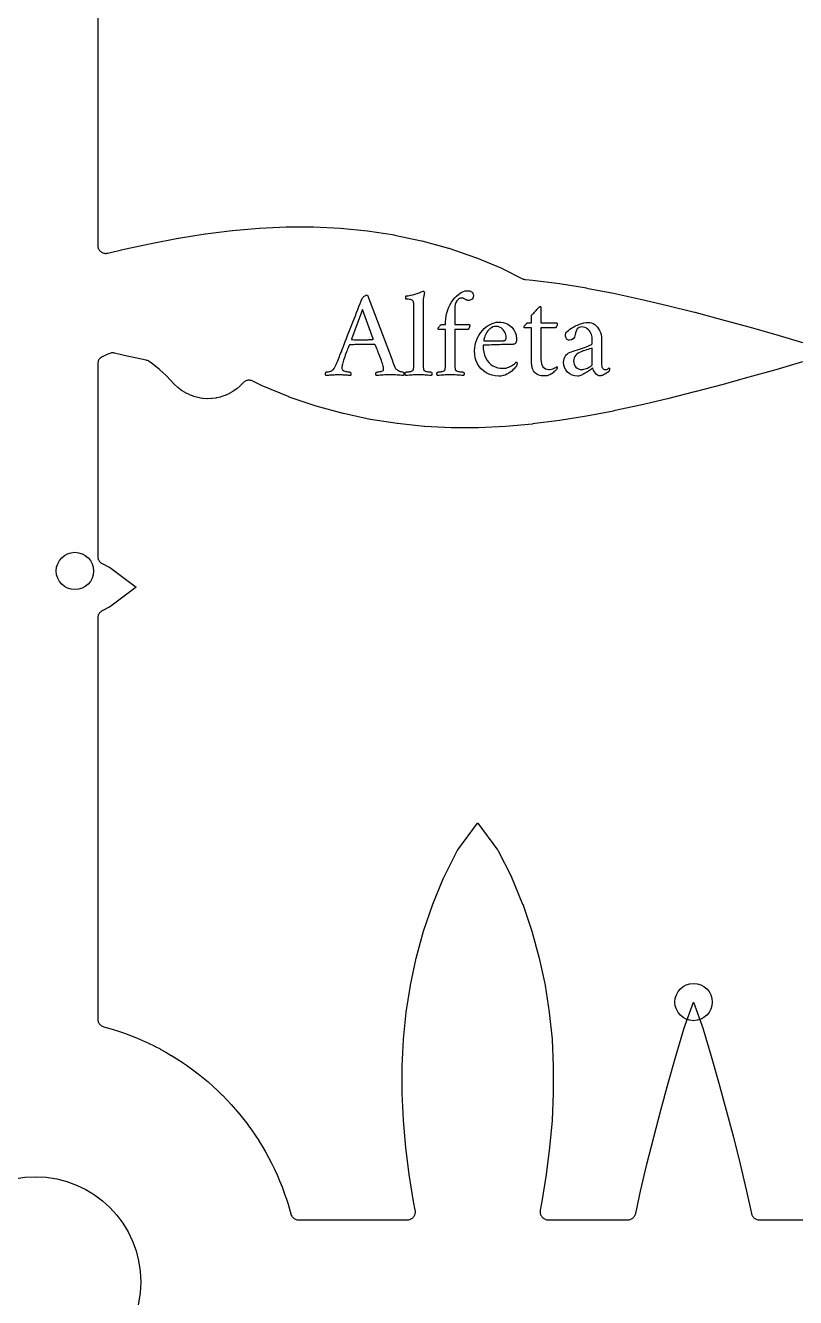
# Model space of a CAD drawing. Header units: millimetres. Extents: x -94 to 94, y -94 to 94.
# Drawn here: x -0.31 to 23.11, y -0.47 to 38.2 of the extents above; entities that cross this region are included whole.
import ezdxf

# ---------------------------------------------------------------- set-up
doc = ezdxf.new("R2010")
doc.units = ezdxf.units.MM
for name, color, linetype in [('CUT_INNER', 6, 'Continuous'), ('ENGRAVE', 7, 'Continuous'), ('TEXT', 5, 'Continuous')]:
    doc.layers.add(name, color=color, linetype=linetype)

msp = doc.modelspace()

# ---------------------------------------------------------------- linework, layer by layer
at = {"layer": 'CUT_INNER'}
for points in [[(1.89, 46.3701), (1.89, 31.5195), (1.8913, 31.4945), (1.895, 31.4698), (1.9012, 31.4455), (1.9098, 31.422), (1.9207, 31.3995), (1.9338, 31.3781), (1.949, 31.3582), (1.9661, 31.3399), (1.9849, 31.3234), (2.0053, 31.3089), (2.0271, 31.2965), (2.0499, 31.2863), (2.0737, 31.2785), (2.0982, 31.2731), (2.123, 31.2701), (2.1481, 31.2697), (2.173, 31.2717), (2.1976, 31.2763), (2.6959, 31.3943), (2.6983, 31.3949), (3.5174, 31.5722), (3.5203, 31.5728), (4.3388, 31.7294), (4.3424, 31.73), (5.1603, 31.8623), (5.1644, 31.8629), (5.9817, 31.9671), (5.9864, 31.9677), (6.8032, 32.0405), (6.8084, 32.0409), (7.6247, 32.0791), (7.6304, 32.0792), (8.4462, 32.0799), (8.4524, 32.0797), (9.2678, 32.0401), (9.2743, 32.0396), (10.0894, 31.9572), (10.0961, 31.9564), (10.911, 31.8291), (10.9179, 31.8278), (11.7327, 31.6534), (11.7397, 31.6517), (12.5544, 31.4276), (12.5615, 31.4254), (13.3759, 31.1482), (13.3834, 31.1454), (14.197, 30.8088), (14.2058, 30.8047), (14.8066, 30.4997), (14.8283, 30.49), (14.8508, 30.4824), (14.874, 30.4769), (14.8976, 30.4737), (15.1052, 30.4551), (15.1099, 30.4546), (15.9272, 30.3503), (15.9313, 30.3497), (16.7492, 30.2175), (16.7528, 30.2169), (17.5713, 30.0602), (17.5742, 30.0596), (18.3933, 29.8824), (18.3957, 29.8818), (19.2153, 29.6876), (19.2171, 29.6872), (20.0373, 29.4797), (20.0386, 29.4793), (20.8587, 29.2619), (21.6806, 29.0367), (22.5025, 28.8053), (22.5038, 28.805), (23.3213, 28.5654)], [(23.3213, 27.9727), (22.5038, 27.7332), (22.5025, 27.7328), (21.6823, 27.5019), (20.8607, 27.2768), (20.0386, 27.0589), (20.0373, 27.0585), (19.2171, 26.851), (19.2153, 26.8505), (18.3957, 26.6563), (18.3933, 26.6558), (17.5742, 26.4785), (17.5713, 26.4779), (16.7528, 26.3213), (16.7492, 26.3207), (15.9313, 26.1884), (15.9272, 26.1878), (15.1099, 26.0835), (15.1052, 26.083), (14.2884, 26.0102), (14.2831, 26.0098), (13.4669, 25.9716), (13.4612, 25.9714), (12.6454, 25.9708), (12.6392, 25.971), (11.8238, 26.0106), (11.8173, 26.0111), (11.0022, 26.0934), (10.9955, 26.0943), (10.1805, 26.2216), (10.1737, 26.2229), (9.3589, 26.3973), (9.3519, 26.399), (8.5372, 26.6231), (8.5301, 26.6252), (7.7157, 26.9024), (7.7082, 26.9053), (6.8946, 27.2419), (6.8858, 27.2459), (6.6077, 27.3871), (6.5852, 27.3972), (6.5619, 27.4049), (6.5378, 27.4104), (6.5134, 27.4135), (6.4888, 27.4141), (6.4642, 27.4123), (6.4399, 27.4081), (6.4162, 27.4016), (6.3932, 27.3927), (6.3712, 27.3816), (6.3504, 27.3684), (6.331, 27.3532), (6.3132, 27.3362), (6.2302, 27.2487), (6.2213, 27.2403), (6.1255, 27.1572), (6.1158, 27.1497), (6.0123, 27.0765), (6.0019, 27.0699), (5.8917, 27.0072), (5.8807, 27.0016), (5.7649, 26.95), (5.7534, 26.9456), (5.6331, 26.9056), (5.6213, 26.9023), (5.4976, 26.8743), (5.4855, 26.8721), (5.3597, 26.8564), (5.3474, 26.8555), (5.2206, 26.8521), (5.2084, 26.8524), (5.0819, 26.8615), (5.0697, 26.863), (4.9447, 26.8844), (4.9327, 26.8871), (4.8104, 26.9207), (4.7988, 26.9245), (4.6804, 26.9699), (4.6691, 26.9749), (4.5558, 27.0317), (4.5451, 27.0377), (4.4378, 27.1054), (4.4278, 27.1124), (4.3276, 27.1902), (4.3183, 27.1982), (4.2241, 27.2876), (4.2197, 27.292), (3.9796, 27.5432), (3.9692, 27.5535), (3.7693, 27.7394), (3.7568, 27.7503), (3.5713, 27.9013), (3.5566, 27.9124), (3.4519, 27.9854), (3.4309, 27.9986), (3.4088, 28.0096), (3.3856, 28.0183), (3.3617, 28.0247), (2.6983, 28.1683), (2.6959, 28.1689), (2.4024, 28.2384), (2.3791, 28.2428), (2.3555, 28.2449), (2.3319, 28.2448), (2.3083, 28.2425), (2.2851, 28.2379), (2.2624, 28.2312), (2.2022, 28.2102), (2.1792, 28.2008), (2.0475, 28.1396), (2.0273, 28.1291), (2.0144, 28.1215), (1.9944, 28.1087), (1.9758, 28.094), (1.9587, 28.0775), (1.9432, 28.0596), (1.9295, 28.0402), (1.9176, 28.0197), (1.9078, 27.9981), (1.9001, 27.9757), (1.8945, 27.9526), (1.8911, 27.9291), (1.89, 27.9054), (1.89, 22.0637), (1.8913, 22.0387), (1.895, 22.014), (1.9012, 21.9898), (1.9098, 21.9663), (1.9207, 21.9437), (1.9338, 21.9224), (1.9489, 21.9025), (1.966, 21.8842), (1.9848, 21.8677), (2.0051, 21.8532), (2.0268, 21.8408), (2.238, 21.7336), (2.2426, 21.731), (2.2469, 21.7281), (3.0595, 21.1267), (3.0639, 21.123), (3.0595, 21.1194), (2.2469, 20.5179), (2.2426, 20.515), (2.238, 20.5124), (2.0268, 20.4052), (2.0051, 20.3928), (1.9848, 20.3783), (1.966, 20.3618), (1.9489, 20.3435), (1.9338, 20.3236), (1.9207, 20.3023), (1.9098, 20.2798), (1.9012, 20.2563), (1.895, 20.232), (1.8913, 20.2073), (1.89, 20.1823), (1.89, 8.0007), (1.8913, 7.9755), (1.8951, 7.9505), (1.9014, 7.9261), (1.9101, 7.9024), (1.9212, 7.8797), (1.9345, 7.8583), (1.9499, 7.8383), (1.9673, 7.82), (1.9864, 7.8035), (2.007, 7.789), (2.0291, 7.7766), (2.0522, 7.7666), (2.0763, 7.7589), (2.1409, 7.7419), (2.1438, 7.7411), (2.3302, 7.6871), (2.3332, 7.6862), (2.5182, 7.6275), (2.5211, 7.6266), (2.7046, 7.5635), (2.7075, 7.5624), (2.8894, 7.4948), (2.8923, 7.4937), (3.0725, 7.4216), (3.0753, 7.4205), (3.2537, 7.344), (3.2565, 7.3428), (3.4329, 7.2619), (3.4357, 7.2606), (3.6101, 7.1755), (3.6129, 7.1741), (3.7851, 7.0847), (3.7878, 7.0833), (3.9579, 6.9897), (3.9605, 6.9882), (4.1282, 6.8905), (4.1308, 6.8889), (4.2961, 6.7871), (4.2987, 6.7854), (4.4613, 6.6796), (4.4639, 6.6779), (4.6239, 6.5681), (4.6264, 6.5664), (4.7837, 6.4527), (4.7862, 6.4508), (4.9406, 6.3333), (4.943, 6.3314), (5.0946, 6.2102), (5.0969, 6.2082), (5.2454, 6.0833), (5.2478, 6.0813), (5.3931, 5.9527), (5.3954, 5.9506), (5.5376, 5.8186), (5.5398, 5.8164), (5.6787, 5.6809), (5.6809, 5.6787), (5.8164, 5.5398), (5.8186, 5.5376), (5.9506, 5.3954), (5.9527, 5.3931), (6.0813, 5.2478), (6.0833, 5.2454), (6.2082, 5.0969), (6.2102, 5.0946), (6.3314, 4.943), (6.3333, 4.9406), (6.4508, 4.7862), (6.4527, 4.7837), (6.5664, 4.6264), (6.5681, 4.6239), (6.6779, 4.4639), (6.6796, 4.4613), (6.7854, 4.2987), (6.7871, 4.2961), (6.8889, 4.1308), (6.8905, 4.1282), (6.9882, 3.9605), (6.9897, 3.9579), (7.0833, 3.7878), (7.0847, 3.7851), (7.1741, 3.6129), (7.1755, 3.6101), (7.2606, 3.4357), (7.2619, 3.4329), (7.3428, 3.2565), (7.344, 3.2537), (7.4205, 3.0753), (7.4216, 3.0725), (7.4937, 2.8923), (7.4948, 2.8894), (7.5624, 2.7075), (7.5635, 2.7046), (7.6266, 2.5211), (7.6275, 2.5182), (7.6862, 2.3332), (7.6871, 2.3302), (7.7411, 2.1438), (7.7419, 2.1409), (7.7589, 2.0763), (7.7666, 2.0522), (7.7766, 2.0291), (7.789, 2.007), (7.8035, 1.9864), (7.82, 1.9673), (7.8383, 1.9499), (7.8583, 1.9345), (7.8797, 1.9212), (7.9024, 1.9101), (7.9261, 1.9014), (7.9505, 1.8951), (7.9755, 1.8913), (8.0007, 1.89), (11.2999, 1.89), (11.3243, 1.8912), (11.3485, 1.8948), (11.3722, 1.9007), (11.3952, 1.9089), (11.4173, 1.9193), (11.4383, 1.9318), (11.4579, 1.9463), (11.4761, 1.9627), (11.4926, 1.9807), (11.5072, 2.0003), (11.5198, 2.0212), (11.5304, 2.0432), (11.5387, 2.0662), (11.5448, 2.0898), (11.5485, 2.114), (11.5499, 2.1384), (11.5488, 2.1628), (11.5454, 2.187), (11.4958, 2.4465), (11.4951, 2.45), (11.3629, 3.2679), (11.3623, 3.272), (11.258, 4.0894), (11.2575, 4.0941), (11.1846, 4.9108), (11.1843, 4.9161), (11.1461, 5.7323), (11.1459, 5.7381), (11.1453, 6.5538), (11.1454, 6.56), (11.1851, 7.3754), (11.1856, 7.3819), (11.2679, 8.197), (11.2688, 8.2038), (11.3961, 9.0187), (11.3973, 9.0256), (11.5718, 9.8404), (11.5735, 9.8474), (11.7975, 10.662), (11.7997, 10.6692), (12.0769, 11.4836), (12.0797, 11.4911), (12.4164, 12.3046), (12.4204, 12.3134), (12.833, 13.1262), (12.8355, 13.1307), (12.8385, 13.1351), (13.4399, 13.9476), (13.4436, 13.9521), (13.4472, 13.9476), (14.0487, 13.1351), (14.0516, 13.1307), (14.0541, 13.1262), (14.4667, 12.3134), (14.4707, 12.3046), (14.8074, 11.4911), (14.8102, 11.4836), (15.0874, 10.6692), (15.0896, 10.662), (15.3136, 9.8474), (15.3154, 9.8404), (15.4898, 9.0256), (15.4911, 9.0187), (15.6183, 8.2038), (15.6192, 8.197), (15.7016, 7.3819), (15.702, 7.3754), (15.7417, 6.56), (15.7418, 6.5538), (15.7412, 5.7381), (15.7411, 5.7323), (15.7028, 4.9161), (15.7025, 4.9108), (15.6296, 4.0941), (15.6291, 4.0894), (15.5248, 3.272), (15.5242, 3.2679), (15.392, 2.45), (15.3913, 2.4465), (15.3417, 2.187), (15.3383, 2.1628), (15.3372, 2.1384), (15.3386, 2.114), (15.3423, 2.0898), (15.3484, 2.0662), (15.3567, 2.0432), (15.3673, 2.0212), (15.3799, 2.0003), (15.3946, 1.9807), (15.411, 1.9627), (15.4292, 1.9463), (15.4488, 1.9318), (15.4698, 1.9193), (15.4919, 1.9089), (15.5149, 1.9007), (15.5387, 1.8948), (15.5628, 1.8912), (15.5872, 1.89), (18.0012, 1.89), (18.0254, 1.8912), (18.0494, 1.8947), (18.0729, 1.9005), (18.0958, 1.9086), (18.1177, 1.9188), (18.1386, 1.9311), (18.1582, 1.9454), (18.1763, 1.9615), (18.1927, 1.9793), (18.2074, 1.9986), (18.2201, 2.0193), (18.2308, 2.041), (18.2393, 2.0637), (18.2455, 2.0871), (18.3909, 2.7587), (18.3914, 2.7611), (18.5856, 3.5807), (18.5861, 3.5825), (18.7936, 4.4027), (18.7939, 4.404), (19.0113, 5.2241), (19.2365, 6.046), (19.4679, 6.8679), (19.4683, 6.8692), (19.7078, 7.6867), (19.7101, 7.6938), (20.002, 8.506), (20.0042, 8.5112), (20.0063, 8.506), (20.2982, 7.6938), (20.3005, 7.6867), (20.54, 6.8692), (20.5404, 6.8679), (20.7713, 6.0477), (20.9964, 5.2261), (21.2144, 4.404), (21.2147, 4.4027), (21.4223, 3.5825), (21.4227, 3.5807), (21.6169, 2.7611), (21.6174, 2.7587), (21.7628, 2.0871), (21.7691, 2.0637), (21.7776, 2.041), (21.7882, 2.0193), (21.8009, 1.9986), (21.8156, 1.9793), (21.8321, 1.9615), (21.8502, 1.9454), (21.8697, 1.9311), (21.8906, 1.9188), (21.9126, 1.9086), (21.9354, 1.9005), (21.9589, 1.8947), (21.9829, 1.8912), (22.0071, 1.89), (34.5572, 1.89)]]:
    msp.add_lwpolyline(points, dxfattribs=at)
msp.add_circle((0, 0), 3.2, dxfattribs=at)
at = {"layer": 'ENGRAVE'}
for centre, radius in [((0, 27.004), 62.3363), ((1.1972, 21.6154), 0.567), ((20.0042, 8.512), 0.567)]:
    msp.add_circle(centre, radius, dxfattribs=at)
at = {"layer": 'TEXT'}
for points in [[(9.2204, 28.0808), (9.2226, 28.0866), (9.2293, 28.1039), (9.2405, 28.1327), (9.2561, 28.1731), (9.2755, 28.2233), (9.298, 28.2818), (9.3235, 28.3485), (9.3521, 28.4234), (9.3833, 28.5047), (9.4166, 28.5905), (9.452, 28.6807), (9.4895, 28.7754), (9.5282, 28.8731), (9.5672, 28.9721), (9.6064, 29.0726), (9.6458, 29.1745), (9.685, 29.276), (9.7234, 29.3754), (9.7612, 29.4727), (9.7982, 29.5679), (9.8339, 29.6592), (9.8674, 29.7449), (9.8988, 29.8249), (9.9281, 29.8992), (9.9379, 29.9147), (9.9521, 29.9312), (9.9708, 29.9486), (9.994, 29.967), (10.0179, 29.9835), (10.0387, 29.9952), (10.0565, 30.0023), (10.0712, 30.0046), (10.0746, 30.0045), (10.0773, 30.0042), (10.0793, 30.0036), (10.0806, 30.0028), (10.0819, 30.0017), (10.0839, 30.0004), (10.0866, 29.9989), (10.09, 29.9971), (10.8392, 28.0319), (10.8761, 27.935), (10.9041, 27.8625), (10.9232, 27.8145), (10.9333, 27.791), (10.945, 27.771), (10.9611, 27.7524), (10.9817, 27.7352), (11.0067, 27.7194), (11.034, 27.7054), (11.0613, 27.6935), (11.0886, 27.6838), (11.1159, 27.6761), (11.1407, 27.6704), (11.1606, 27.6662), (11.1756, 27.6638), (11.1856, 27.663), (11.1919, 27.6522), (11.1959, 27.639), (11.1976, 27.6231), (11.1969, 27.6046), (11.195, 27.5868), (11.1931, 27.5731), (11.1912, 27.5633), (11.1893, 27.5575), (11.1361, 27.5612), (11.0858, 27.5646), (11.0383, 27.5678), (10.9936, 27.5707), (10.9481, 27.5732), (10.8985, 27.575), (10.8446, 27.576), (10.7865, 27.5764), (10.7252, 27.576), (10.6693, 27.575), (10.6188, 27.5732), (10.5738, 27.5707), (10.5287, 27.5678), (10.4783, 27.5646), (10.4224, 27.5612), (10.3611, 27.5575), (10.3546, 27.5665), (10.3503, 27.5782), (10.348, 27.5928), (10.3479, 27.6102), (10.3497, 27.6277), (10.3531, 27.6422), (10.3581, 27.654), (10.3648, 27.663), (10.3841, 27.6638), (10.4081, 27.6662), (10.4368, 27.6704), (10.4703, 27.6761), (10.5032, 27.6833), (10.5305, 27.6917), (10.5521, 27.7012), (10.5681, 27.7119), (10.5747, 27.7208), (10.5794, 27.7326), (10.5823, 27.7472), (10.5832, 27.7646), (10.5817, 27.7845), (10.5771, 27.8103), (10.5694, 27.8419), (10.5587, 27.8794), (10.5457, 27.9212), (10.531, 27.9655), (10.5146, 28.0125), (10.4966, 28.062), (10.4778, 28.1125), (10.459, 28.1623), (10.4401, 28.2113), (10.4213, 28.2597), (10.4033, 28.3056), (10.387, 28.3472), (10.3723, 28.3846), (10.3592, 28.4178), (10.3485, 28.445), (10.3408, 28.4644), (10.3363, 28.476), (10.3347, 28.4799), (10.3343, 28.4804), (10.3328, 28.4818), (10.3305, 28.4841), (10.3272, 28.4874), (10.3234, 28.4907), (10.3197, 28.4931), (10.3159, 28.4945), (10.3121, 28.495), (10.2823, 28.4966), (10.2491, 28.4978), (10.2126, 28.4985), (10.1728, 28.4987), (10.1321, 28.4987), (10.0928, 28.4987), (10.055, 28.4987), (10.0185, 28.4987), (10.0091, 28.4987), (9.9997, 28.4987), (9.9903, 28.4987), (9.9808, 28.4987), (9.9717, 28.4987), (9.963, 28.4987), (9.9547, 28.4987), (9.947, 28.4987), (9.8926, 28.4986), (9.8425, 28.4983), (9.7966, 28.4977), (9.755, 28.4968), (9.7126, 28.4956), (9.6646, 28.4936), (9.611, 28.4908), (9.5517, 28.4874), (9.5495, 28.4871), (9.547, 28.486), (9.5439, 28.4843), (9.5404, 28.4818), (9.5371, 28.4793), (9.5347, 28.4776), (9.5333, 28.4765), (9.5328, 28.4761), (9.5311, 28.4714), (9.5258, 28.4573), (9.5169, 28.4338), (9.5046, 28.4008), (9.4898, 28.3614), (9.4735, 28.3185), (9.4559, 28.272), (9.4368, 28.222), (9.4177, 28.1711), (9.3997, 28.1218), (9.3828, 28.0741), (9.3672, 28.0281), (9.3518, 27.983), (9.3394, 27.9415), (9.3301, 27.9039), (9.3239, 27.87), (9.3198, 27.8397), (9.3168, 27.8126), (9.3151, 27.7888), (9.3145, 27.7684), (9.3181, 27.7487), (9.3291, 27.7312), (9.3473, 27.7158), (9.3728, 27.7025), (9.4022, 27.6913), (9.4321, 27.6822), (9.4625, 27.6753), (9.4933, 27.6705), (9.5214, 27.6672), (9.5437, 27.6648), (9.56, 27.6634), (9.5705, 27.663), (9.574, 27.6572), (9.5771, 27.6474), (9.5797, 27.6337), (9.5818, 27.6159), (9.583, 27.5974), (9.5827, 27.5815), (9.5811, 27.5682), (9.578, 27.5575), (9.5435, 27.5594), (9.5117, 27.5613), (9.4824, 27.5632), (9.4557, 27.5651), (9.4302, 27.567), (9.4048, 27.5688), (9.3794, 27.5707), (9.354, 27.5726), (9.3266, 27.5742), (9.2952, 27.5754), (9.2598, 27.5761), (9.2204, 27.5764), (9.1806, 27.5761), (9.1441, 27.5754), (9.1109, 27.5742), (9.0811, 27.5726), (9.0528, 27.5707), (9.0246, 27.5688), (8.9964, 27.567), (8.9681, 27.5651), (8.938, 27.5632), (8.9041, 27.5613), (8.8665, 27.5594), (8.8251, 27.5575), (8.8218, 27.5633), (8.8194, 27.5731), (8.818, 27.5868), (8.8175, 27.6046), (8.818, 27.6231), (8.8194, 27.639), (8.8218, 27.6522), (8.8251, 27.663), (8.8449, 27.664), (8.8707, 27.6672), (8.9024, 27.6725), (8.9399, 27.6799), (8.9769, 27.6897), (9.0072, 27.702), (9.0306, 27.717), (9.0472, 27.7345), (9.0744, 27.7713), (9.0994, 27.8103), (9.1224, 27.8513), (9.1432, 27.8945), (9.1628, 27.9393), (9.1822, 27.9853), (9.2014, 28.0325), (9.2204, 28.0808)], [(11.5018, 29.6206), (11.5017, 29.6424), (11.5013, 29.6663), (11.5007, 29.6923), (11.4999, 29.7204), (11.4982, 29.748), (11.4947, 29.7726), (11.4897, 29.7942), (11.483, 29.8126), (11.4723, 29.8315), (11.4552, 29.8465), (11.4318, 29.8578), (11.402, 29.8653), (11.3685, 29.8703), (11.3338, 29.8738), (11.2979, 29.8759), (11.2609, 29.8766), (11.2591, 29.8796), (11.2576, 29.8884), (11.2563, 29.9031), (11.2552, 29.9237), (11.2551, 29.9445), (11.2566, 29.9599), (11.2598, 29.9699), (11.2646, 29.9745), (11.3338, 29.9836), (11.402, 29.9957), (11.4693, 30.0109), (11.5357, 30.0291), (11.6006, 30.0497), (11.6637, 30.0719), (11.7249, 30.0958), (11.7842, 30.1213), (11.7916, 30.12), (11.7987, 30.1162), (11.8057, 30.1097), (11.8124, 30.1006), (11.8182, 30.0904), (11.8223, 30.0804), (11.8247, 30.0706), (11.8256, 30.0611), (11.8243, 30.0559), (11.8204, 30.0404), (11.8139, 30.0145), (11.8049, 29.9783), (11.7958, 29.9324), (11.7893, 29.8776), (11.7855, 29.8138), (11.7842, 29.7411), (11.7842, 27.9943), (11.7843, 27.9535), (11.7846, 27.9143), (11.7852, 27.8764), (11.786, 27.8399), (11.7878, 27.8058), (11.7912, 27.775), (11.7963, 27.7474), (11.803, 27.7232), (11.8092, 27.714), (11.8204, 27.7053), (11.8365, 27.6971), (11.8576, 27.6893), (11.8816, 27.6824), (11.9065, 27.6766), (11.9324, 27.672), (11.9592, 27.6686), (11.9845, 27.6661), (12.0058, 27.6644), (12.0231, 27.6633), (12.0364, 27.663), (12.0415, 27.654), (12.0453, 27.6422), (12.048, 27.6277), (12.0496, 27.6102), (12.0495, 27.5928), (12.0472, 27.5782), (12.0429, 27.5665), (12.0364, 27.5575), (11.9816, 27.5612), (11.93, 27.5646), (11.8818, 27.5678), (11.8369, 27.5707), (11.7922, 27.5732), (11.7446, 27.575), (11.6943, 27.576), (11.6411, 27.5764), (11.5897, 27.576), (11.5409, 27.575), (11.4946, 27.5732), (11.451, 27.5707), (11.4069, 27.5678), (11.3592, 27.5646), (11.308, 27.5612), (11.2533, 27.5575), (11.2469, 27.5665), (11.2425, 27.5782), (11.2403, 27.5928), (11.2402, 27.6102), (11.2417, 27.6277), (11.2444, 27.6422), (11.2483, 27.654), (11.2533, 27.663), (11.2665, 27.6633), (11.2834, 27.6644), (11.3042, 27.6661), (11.3286, 27.6686), (11.3547, 27.672), (11.3804, 27.6766), (11.4056, 27.6824), (11.4303, 27.6893), (11.4519, 27.6971), (11.4679, 27.7053), (11.4783, 27.714), (11.483, 27.7232), (11.4897, 27.7474), (11.4947, 27.775), (11.4982, 27.8058), (11.4999, 27.8399), (11.5007, 27.8764), (11.5013, 27.9143), (11.5017, 27.9535), (11.5018, 27.9943)], [(13.1018, 30.1326), (13.1396, 30.1322), (13.1701, 30.1308), (13.1932, 30.1284), (13.2091, 30.1251), (13.2224, 30.1199), (13.2378, 30.1119), (13.2554, 30.1011), (13.275, 30.0875), (13.2808, 30.0806), (13.2868, 30.0715), (13.293, 30.0599), (13.2995, 30.046), (13.3052, 30.031), (13.3094, 30.0159), (13.3118, 30.0009), (13.3126, 29.9858), (13.3092, 29.9415), (13.299, 29.9063), (13.2819, 29.8803), (13.2581, 29.8635), (13.2318, 29.8527), (13.2077, 29.8451), (13.1857, 29.8405), (13.1658, 29.839), (13.1526, 29.8397), (13.1395, 29.8418), (13.1263, 29.8453), (13.1131, 29.8503), (13.0997, 29.8562), (13.0858, 29.8625), (13.0715, 29.8693), (13.0566, 29.8766), (13.0423, 29.8853), (13.0294, 29.8926), (13.0178, 29.8985), (13.0077, 29.903), (12.9971, 29.9063), (12.9842, 29.9086), (12.9689, 29.91), (12.9512, 29.9105), (12.9111, 29.9051), (12.8736, 29.8889), (12.8386, 29.8618), (12.8063, 29.8239), (12.7793, 29.7752), (12.7606, 29.7157), (12.7502, 29.6453), (12.7479, 29.5642), (12.7479, 29.1086), (13.1846, 29.1086), (13.1912, 29.1067), (13.1959, 29.1011), (13.1988, 29.0917), (13.1997, 29.0785), (13.1997, 29.075), (13.1997, 29.0719), (13.1997, 29.0693), (13.1997, 29.0672), (13.1966, 29.0378), (13.1875, 29.0098), (13.1722, 28.9832), (13.1508, 28.958), (12.7479, 28.958), (12.7479, 27.9943), (12.7481, 27.9535), (12.7484, 27.9143), (12.749, 27.8764), (12.7498, 27.8399), (12.7516, 27.8058), (12.755, 27.775), (12.7601, 27.7474), (12.7668, 27.7232), (12.7732, 27.714), (12.7851, 27.7053), (12.8024, 27.6971), (12.8251, 27.6893), (12.851, 27.6824), (12.8778, 27.6766), (12.9056, 27.672), (12.9343, 27.6686), (12.9612, 27.6661), (12.9837, 27.6644), (13.0017, 27.6633), (13.0152, 27.663), (13.0203, 27.654), (13.0242, 27.6422), (13.0269, 27.6277), (13.0284, 27.6102), (13.0283, 27.5928), (13.0261, 27.5782), (13.0217, 27.5665), (13.0152, 27.5575), (12.9599, 27.5612), (12.907, 27.5646), (12.8564, 27.5678), (12.8082, 27.5707), (12.7602, 27.5732), (12.7103, 27.575), (12.6585, 27.576), (12.6049, 27.5764), (12.5535, 27.576), (12.5046, 27.575), (12.4584, 27.5732), (12.4148, 27.5707), (12.3706, 27.5678), (12.323, 27.5646), (12.2718, 27.5612), (12.2171, 27.5575), (12.2106, 27.5665), (12.2063, 27.5782), (12.204, 27.5928), (12.2039, 27.6102), (12.2055, 27.6277), (12.2082, 27.6422), (12.212, 27.654), (12.2171, 27.663), (12.2303, 27.6633), (12.2472, 27.6644), (12.2679, 27.6661), (12.2924, 27.6686), (12.3185, 27.672), (12.3442, 27.6766), (12.3693, 27.6824), (12.394, 27.6893), (12.4157, 27.6971), (12.4317, 27.7053), (12.442, 27.714), (12.4468, 27.7232), (12.4535, 27.7474), (12.4585, 27.775), (12.4619, 27.8058), (12.4637, 27.8399), (12.4645, 27.8764), (12.4651, 27.9143), (12.4655, 27.9535), (12.4656, 27.9943), (12.4656, 28.958), (12.251, 28.958), (12.2475, 28.9589), (12.2444, 28.9613), (12.2418, 28.9654), (12.2397, 28.9712), (12.238, 28.9774), (12.2369, 28.983), (12.2362, 28.9878), (12.2359, 28.9919), (12.2373, 28.997), (12.2416, 29.0046), (12.2486, 29.0149), (12.2585, 29.0277), (12.2699, 29.0417), (12.2816, 29.0554), (12.2935, 29.069), (12.3056, 29.0823), (12.3163, 29.0938), (12.3239, 29.102), (12.3285, 29.107), (12.33, 29.1086), (12.4656, 29.1086), (12.4656, 29.1802), (12.4697, 29.2783), (12.482, 29.3731), (12.5026, 29.4646), (12.5315, 29.5529), (12.5666, 29.6367), (12.6063, 29.7152), (12.6504, 29.7883), (12.699, 29.8559), (12.7503, 29.9173), (12.8025, 29.9717), (12.8557, 30.019), (12.9098, 30.0592), (12.9628, 30.0913), (13.0124, 30.1143), (13.0588, 30.128), (13.1018, 30.1326)], [(9.9394, 29.5604), (9.6044, 28.6644), (9.6045, 28.6639), (9.6048, 28.6625), (9.6054, 28.6601), (9.6062, 28.6569), (9.6073, 28.6536), (9.6086, 28.6512), (9.6101, 28.6498), (9.6119, 28.6493), (9.6494, 28.6476), (9.6905, 28.646), (9.7351, 28.6447), (9.7832, 28.6437), (9.8306, 28.6429), (9.8731, 28.6423), (9.9106, 28.6419), (9.9432, 28.6418), (9.9854, 28.642), (10.0255, 28.6427), (10.0635, 28.6439), (10.0994, 28.6456), (10.1351, 28.6474), (10.1724, 28.6493), (10.2113, 28.6512), (10.2519, 28.6531), (10.2553, 28.6537), (10.258, 28.6554), (10.26, 28.6584), (10.2613, 28.6625), (10.2621, 28.6666), (10.2627, 28.6696), (10.2631, 28.6713), (10.2632, 28.6719)], [(15.3644, 29.1576), (15.8388, 29.1576), (15.847, 29.155), (15.8529, 29.1472), (15.8564, 29.1343), (15.8576, 29.1162), (15.8543, 29.0882), (15.8444, 29.0606), (15.828, 29.0336), (15.8049, 29.007), (15.3644, 29.007), (15.3644, 28.0432), (15.3797, 27.9114), (15.4256, 27.8173), (15.5021, 27.7608), (15.6092, 27.742), (15.6496, 27.7441), (15.6882, 27.7505), (15.7249, 27.7611), (15.7597, 27.7759), (15.7906, 27.7917), (15.8153, 27.8051), (15.8339, 27.8161), (15.8463, 27.8248), (15.8513, 27.822), (15.8548, 27.8173), (15.8569, 27.8107), (15.8576, 27.8023), (15.8567, 27.7832), (15.8539, 27.7674), (15.8492, 27.755), (15.8426, 27.7458), (15.8276, 27.7295), (15.8092, 27.711), (15.7872, 27.69), (15.7616, 27.6667), (15.733, 27.643), (15.7019, 27.6206), (15.6681, 27.5997), (15.6317, 27.5801), (15.5932, 27.5637), (15.5527, 27.5519), (15.5103, 27.5448), (15.4661, 27.5425), (15.4194, 27.5446), (15.3734, 27.551), (15.3281, 27.5615), (15.2835, 27.5764), (15.2413, 27.5966), (15.203, 27.6234), (15.1688, 27.6568), (15.1386, 27.6968), (15.1139, 27.7446), (15.0962, 27.8013), (15.0856, 27.867), (15.0821, 27.9415), (15.0821, 29.007), (14.8675, 29.007), (14.864, 29.0078), (14.8609, 29.0103), (14.8583, 29.0144), (14.8562, 29.0201), (14.8546, 29.0264), (14.8534, 29.0319), (14.8527, 29.0367), (14.8524, 29.0409), (14.8538, 29.0459), (14.8581, 29.0536), (14.8651, 29.0638), (14.875, 29.0766), (14.8864, 29.0906), (14.8981, 29.1044), (14.91, 29.1179), (14.9221, 29.1312), (14.9328, 29.1427), (14.9404, 29.151), (14.945, 29.1559), (14.9466, 29.1576), (15.0821, 29.1576), (15.0821, 29.3872), (15.1017, 29.4087), (15.123, 29.4319), (15.146, 29.4567), (15.1706, 29.4832), (15.1954, 29.51), (15.219, 29.5359), (15.2415, 29.5609), (15.2628, 29.5849), (15.2811, 29.6057), (15.2948, 29.6211), (15.3037, 29.6311), (15.308, 29.6357), (15.3159, 29.6423), (15.3244, 29.647), (15.3337, 29.6498), (15.3437, 29.6507), (15.3528, 29.65), (15.3593, 29.6479), (15.3631, 29.6444), (15.3644, 29.6395)], [(13.6063, 28.4799), (13.6098, 28.3679), (13.6242, 28.2653), (13.6494, 28.1721), (13.6854, 28.0884), (13.7303, 28.0144), (13.7823, 27.9505), (13.8414, 27.8967), (13.9075, 27.8531), (13.9785, 27.8193), (14.0524, 27.7952), (14.1291, 27.7807), (14.2087, 27.7759), (14.2583, 27.7781), (14.3056, 27.7848), (14.3505, 27.796), (14.3931, 27.8117), (14.4329, 27.8303), (14.4694, 27.8503), (14.5025, 27.8717), (14.5324, 27.8945), (14.5585, 27.9167), (14.5804, 27.9364), (14.5981, 27.9534), (14.6115, 27.9679), (14.614, 27.9671), (14.6176, 27.9646), (14.6224, 27.9605), (14.6284, 27.9547), (14.6342, 27.9475), (14.6383, 27.9392), (14.6408, 27.9297), (14.6416, 27.919), (14.6402, 27.9034), (14.636, 27.887), (14.6289, 27.8695), (14.619, 27.8512), (14.5997, 27.8235), (14.5757, 27.7933), (14.547, 27.7605), (14.5136, 27.7251), (14.4755, 27.6894), (14.4327, 27.6559), (14.3851, 27.6245), (14.3329, 27.5952), (14.2762, 27.5705), (14.2153, 27.5528), (14.1501, 27.5422), (14.0807, 27.5387), (13.9764, 27.5451), (13.8783, 27.5641), (13.7863, 27.5959), (13.7004, 27.6404), (13.6221, 27.6957), (13.5527, 27.7599), (13.4922, 27.8331), (13.4407, 27.9152), (13.3995, 28.0044), (13.3701, 28.0987), (13.3524, 28.1983), (13.3465, 28.303), (13.3507, 28.3937), (13.363, 28.4813), (13.3836, 28.5659), (13.4124, 28.6474), (13.4479, 28.7249), (13.4887, 28.7971), (13.5345, 28.8641), (13.5856, 28.926), (13.6405, 28.9821), (13.6981, 29.0319), (13.7582, 29.0753), (13.8209, 29.1124), (13.8844, 29.142), (13.947, 29.1632), (14.0087, 29.1759), (14.0694, 29.1802), (14.1485, 29.1766), (14.2204, 29.166), (14.285, 29.1484), (14.3423, 29.1237), (14.3931, 29.0938), (14.4383, 29.0606), (14.4778, 29.0241), (14.5117, 28.9844), (14.5404, 28.943), (14.5644, 28.9016), (14.5837, 28.8601), (14.5983, 28.8187), (14.609, 28.779), (14.6167, 28.7425), (14.6213, 28.7093), (14.6228, 28.6794), (14.6216, 28.642), (14.6181, 28.6088), (14.6122, 28.5799), (14.604, 28.5552), (14.5924, 28.5352), (14.5767, 28.5204), (14.5567, 28.5107), (14.5324, 28.5063), (14.5114, 28.5045), (14.4821, 28.503), (14.4445, 28.5017), (14.3988, 28.5006), (14.3471, 28.4996), (14.292, 28.4983), (14.2333, 28.4967), (14.171, 28.495), (14.1072, 28.4931), (14.044, 28.4912), (13.9811, 28.4893), (13.9188, 28.4874), (13.859, 28.4857), (13.804, 28.4841), (13.7536, 28.4828), (13.7079, 28.4818), (13.6691, 28.481), (13.6392, 28.4804), (13.6183, 28.48), (13.6063, 28.4799)], [(13.6251, 28.6154), (14.2237, 28.6154), (14.2401, 28.6166), (14.2553, 28.6201), (14.2693, 28.626), (14.2821, 28.6343), (14.293, 28.6456), (14.3014, 28.6606), (14.3071, 28.6794), (14.3103, 28.702), (14.3101, 28.727), (14.3056, 28.7566), (14.2969, 28.791), (14.284, 28.83), (14.2667, 28.8705), (14.2449, 28.9091), (14.2187, 28.9458), (14.188, 28.9806), (14.1521, 29.0103), (14.1103, 29.0314), (14.0627, 29.0441), (14.0091, 29.0484), (13.9534, 29.0443), (13.9028, 29.0319), (13.8574, 29.0113), (13.8171, 28.9825), (13.7815, 28.9484), (13.7498, 28.9119), (13.7222, 28.8731), (13.6985, 28.8319), (13.6785, 28.7907), (13.6618, 28.7519), (13.6484, 28.7154), (13.6383, 28.6813), (13.6311, 28.6525), (13.6265, 28.6319), (13.6245, 28.6196), (13.6251, 28.6154)], [(16.8026, 29.1726), (16.8545, 29.1684), (16.9047, 29.1557), (16.9533, 29.1345), (17.0002, 29.1049), (17.0441, 29.0682), (17.0835, 29.0258), (17.1185, 28.9778), (17.1489, 28.9241), (17.1736, 28.8658), (17.1913, 28.8037), (17.2019, 28.7378), (17.2054, 28.6681), (17.2054, 27.9114), (17.2071, 27.877), (17.212, 27.8451), (17.2202, 27.8158), (17.2318, 27.7891), (17.2471, 27.7668), (17.2666, 27.751), (17.2904, 27.7414), (17.3184, 27.7382), (17.3433, 27.7397), (17.3654, 27.7439), (17.3847, 27.751), (17.4012, 27.7608), (17.4148, 27.771), (17.4256, 27.7787), (17.4336, 27.7841), (17.4388, 27.7872), (17.4424, 27.7865), (17.4454, 27.7844), (17.448, 27.7808), (17.4501, 27.7759), (17.4518, 27.7705), (17.4529, 27.7655), (17.4536, 27.7611), (17.4539, 27.7571), (17.4527, 27.7371), (17.4492, 27.7185), (17.4433, 27.7013), (17.4351, 27.6855), (17.422, 27.6752), (17.4054, 27.663), (17.3853, 27.6488), (17.3616, 27.6328), (17.336, 27.6164), (17.3099, 27.6008), (17.2833, 27.5862), (17.2562, 27.5726), (17.2298, 27.5611), (17.2049, 27.5528), (17.1818, 27.5479), (17.1602, 27.5462), (17.1218, 27.5512), (17.0854, 27.566), (17.0512, 27.5907), (17.0191, 27.6253), (16.9907, 27.6651), (16.9678, 27.7053), (16.9502, 27.746), (16.9381, 27.7872), (16.9281, 27.778), (16.9132, 27.7655), (16.8933, 27.7498), (16.8685, 27.7307), (16.8401, 27.7099), (16.8096, 27.6888), (16.7771, 27.6675), (16.7423, 27.646), (16.7067, 27.6251), (16.6713, 27.6055), (16.6361, 27.5874), (16.6012, 27.5707), (16.5676, 27.5567), (16.5367, 27.5467), (16.5083, 27.5407), (16.4826, 27.5387), (16.3958, 27.5464), (16.316, 27.5693), (16.2433, 27.6075), (16.1776, 27.6611), (16.1233, 27.7257), (16.0845, 27.7971), (16.0612, 27.8753), (16.0534, 27.9604), (16.0573, 28.0148), (16.0689, 28.0653), (16.0883, 28.1118), (16.1155, 28.1543), (16.1465, 28.1911), (16.1772, 28.2206), (16.2076, 28.2428), (16.2379, 28.2578), (16.2921, 28.277), (16.3494, 28.2968), (16.4098, 28.3174), (16.4732, 28.3387), (16.537, 28.3603), (16.5988, 28.3816), (16.6585, 28.4026), (16.716, 28.4234), (16.7687, 28.443), (16.8139, 28.4601), (16.8515, 28.475), (16.8816, 28.4874), (16.8953, 28.4934), (16.9061, 28.5001), (16.9141, 28.5076), (16.9193, 28.5157), (16.9226, 28.5261), (16.9249, 28.5406), (16.9263, 28.5591), (16.9268, 28.5816), (16.9268, 28.6794), (16.9242, 28.7207), (16.9165, 28.7618), (16.9035, 28.8026), (16.8854, 28.8432), (16.8628, 28.882), (16.8365, 28.9176), (16.8063, 28.9498), (16.7725, 28.9787), (16.7355, 29.0026), (16.6962, 29.0197), (16.6546, 29.0299), (16.6106, 29.0333), (16.5666, 29.0296), (16.5287, 29.0183), (16.4969, 28.9994), (16.4713, 28.9731), (16.4503, 28.9399), (16.4327, 28.9006), (16.4183, 28.8552), (16.4073, 28.8037), (16.3838, 28.7263), (16.347, 28.671), (16.2972, 28.6378), (16.2341, 28.6267), (16.2057, 28.6298), (16.1809, 28.639), (16.1596, 28.6543), (16.1419, 28.6757), (16.1279, 28.7006), (16.1179, 28.7265), (16.1119, 28.7533), (16.1099, 28.7811), (16.1103, 28.788), (16.1117, 28.7976), (16.1141, 28.8097), (16.1174, 28.8244), (16.1214, 28.8393), (16.1259, 28.8521), (16.1308, 28.8629), (16.1362, 28.8714), (16.1675, 28.899), (16.2049, 28.9289), (16.2485, 28.9611), (16.2981, 28.9957), (16.3526, 29.0303), (16.4106, 29.0625), (16.4721, 29.0924), (16.5372, 29.1199), (16.6039, 29.143), (16.6703, 29.1594), (16.7366, 29.1693), (16.8026, 29.1726)], [(16.6068, 27.7382), (16.6395, 27.7401), (16.6736, 27.7458), (16.7092, 27.7552), (16.7461, 27.7684), (16.7823, 27.7838), (16.8158, 27.7999), (16.8463, 27.8167), (16.8741, 27.8343), (16.8972, 27.8511), (16.9136, 27.8658), (16.9235, 27.8784), (16.9268, 27.8888), (16.9268, 28.3896), (16.8887, 28.3776), (16.8459, 28.3641), (16.7983, 28.3493), (16.7461, 28.3331), (16.695, 28.3171), (16.651, 28.303), (16.6141, 28.2907), (16.5842, 28.2804), (16.5374, 28.2594), (16.4948, 28.2343), (16.4565, 28.2048), (16.4223, 28.1712), (16.3943, 28.1333), (16.3743, 28.0912), (16.3623, 28.0448), (16.3583, 27.9943), (16.3628, 27.945), (16.3762, 27.8987), (16.3986, 27.8555), (16.4299, 27.8154), (16.4678, 27.7817), (16.5099, 27.7575), (16.5562, 27.7431), (16.6068, 27.7382)]]:
    msp.add_lwpolyline(points, close=True, dxfattribs=at)

doc.saveas('drawing.dxf')
